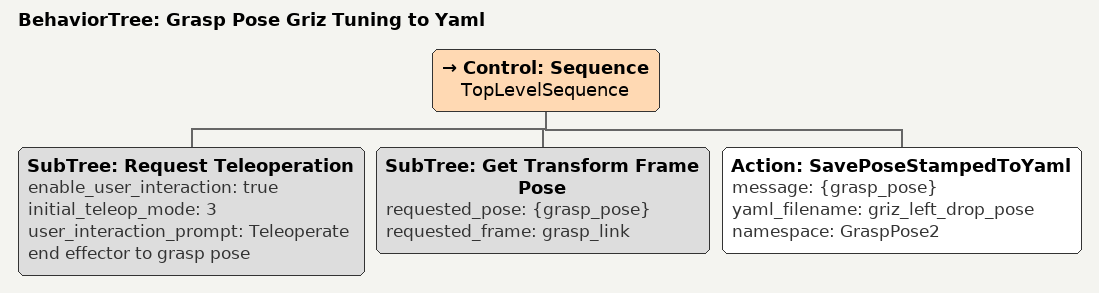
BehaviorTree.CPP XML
<?xml version='1.0' encoding='UTF-8'?>
<root BTCPP_format="4" main_tree_to_execute="Grasp Pose Griz Tuning to Yaml">
  <BehaviorTree ID="Grasp Pose Griz Tuning to Yaml" _description="Moves the gripper to the April Tag and then prompts the user to teleop to a grasp pose. Saves the resulting pose to a YAML file.">
    <Control ID="Sequence" name="TopLevelSequence">
      <SubTree ID="Request Teleoperation" enable_user_interaction="true" initial_teleop_mode="3" user_interaction_prompt="Teleoperate end effector to grasp pose"/>
      <SubTree ID="Get Transform Frame Pose" requested_pose="{grasp_pose}" requested_frame="grasp_link"/>
      <Action ID="SavePoseStampedToYaml" message="{grasp_pose}" yaml_filename="griz_left_drop_pose" namespace="GraspPose2"/>
    </Control>
  </BehaviorTree>
</root>
